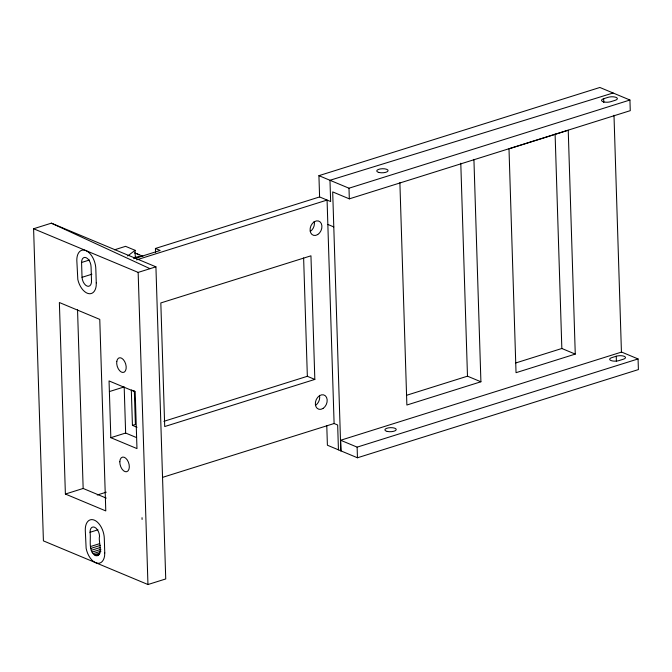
<?xml version="1.0" encoding="UTF-8"?>
<svg xmlns="http://www.w3.org/2000/svg" width="672" height="672" viewBox="0 0 672 672"><rect width="100%" height="100%" fill="white"/><g stroke="black" fill="none" stroke-linecap="round" stroke-linejoin="round"><path stroke-width="1.01" d="M127.672 256.007L135.08 250.303L125.572 246.338L114.551 249.791M133.652 258.661L135.299 257.401A26.586 19.547 -67.3 0 1 140.692 256.561M95.374 562.573L43.411 540.876L33.6 228.749L51.366 223.171L155.921 266.826L165.732 578.953L147.958 584.531L95.995 562.834M613.108 92.996L329.977 180.272L330.641 201.55L319.595 196.938L318.923 175.661L599.869 87.469L629.933 100.019L630.26 110.662L349.322 198.853L332.69 191.906L340.822 450.828M81.564 262.483A7.594 4.376 72.6 0 1 86.302 257.762A7.594 4.376 72.6 0 1 91.081 267.044L91.501 280.585A7.594 4.376 72.6 0 1 87.226 286.138A7.594 4.376 72.6 0 1 82.034 277.318L81.564 262.483L89.46 260.005M603.666 98.708L608.11 97.314A5.695 2.033 -1.8 0 1 616.115 97.406A5.695 2.033 -1.8 0 1 615.233 100.288L610.789 101.682A5.695 2.033 -1.8 0 1 602.784 101.59A5.695 2.033 -1.8 0 1 603.666 98.708L603.784 102.572M155.56 252.655L155.425 248.472L319.595 196.938M318.923 175.661L348.986 188.21L629.933 100.019M134.669 258.468L160.18 250.454L155.425 248.472M136.567 259.871L327.079 200.063L334.102 423.52L337.663 425.006L338.444 449.837M82.034 277.318L91.904 274.218M33.6 228.749L138.155 272.404L155.921 266.826M109.376 391.574L124.186 386.929L125.639 433.037L136.282 437.48M131.317 389.903L132.434 425.368L135.391 424.444L134.341 391.062M110.83 437.682L136.97 448.594L135.181 391.843L109.049 380.932L110.83 437.682L125.639 433.037M163.876 421.336L307.348 376.295L314.832 379.42L310.951 255.814L160.826 302.938L164.707 426.544L314.832 379.42M65.386 494.046L105.781 510.913L99.767 319.385L59.371 302.518L65.386 494.046L83.16 488.468L106.243 498.103M406.451 395.329L467.485 376.177L480.908 381.78L473.92 159.373M515.441 363.056L561.842 348.491L575.266 354.102L568.235 130.25L508.998 148.84L516.037 372.691L575.266 354.102M97.247 495.004L106.26 492.173M162.54 477.372L334.102 423.52M480.908 381.78L406.871 405.023L399.882 182.616M340.981 450.895L340.645 440.252L621.592 352.061L638.064 358.94L638.4 369.583L357.454 457.775L327.398 445.225L326.777 425.569M616.241 356.236L611.797 357.63A5.695 2.033 -1.8 0 0 610.924 360.511A5.695 2.033 -1.8 0 0 618.929 360.604L623.372 359.209A5.695 2.033 -1.8 0 0 624.246 356.328A5.695 2.033 -1.8 0 0 616.241 356.236L616.392 361.074M340.645 440.252L357.126 447.132L638.064 358.94M90.04 532.291A7.594 4.376 72.6 0 1 94.609 527.251A7.594 4.376 72.6 0 1 99.548 536.365C97.936 540.859 104.286 555.82 95.466 555.61C87.696 550.78 91.224 539.591 90.04 532.291L97.936 529.813M90.485 546.529L99.372 543.74M90.703 548.436L100.582 545.336M91.232 550.343L100.12 547.554M92.039 552.124L100.918 549.335M93.055 553.669L100.951 551.183M94.223 554.854L100.145 552.997M95.466 555.61L99.414 554.366M96.684 555.878L98.658 555.257M327.844 224.448L333.791 226.926M136.265 253.504L142.918 256.284M132.233 390.281L134.971 391.432M132.434 425.368L137.004 427.283M51.366 223.171L149.999 268.682M613.99 115.248L621.44 352.153M555.106 134.056L561.842 348.491M460.79 163.212L467.485 376.177M348.986 188.21L349.322 198.853M357.126 447.132L357.454 457.775M303.626 257.93L307.348 376.295M138.155 272.404L147.958 584.531M135.08 250.303L135.299 257.401M142.036 517.675L142.094 519.448M77.532 309.498L83.16 488.468M314.177 221.407A7.594 5.586 -67.3 0 1 310.262 231.412M319.444 395.312A7.594 5.586 -67.3 0 1 315.529 405.317M134.299 252.932A26.586 19.547 -67.3 0 1 139.02 254.864M96.264 282.862L96.188 285.86A15.263 8.795 72.6 0 1 87.679 293.378A15.263 8.795 72.6 0 1 77.818 279.51L76.81 260.207A15.196 8.761 72.6 0 1 86.276 250.757A15.196 8.761 72.6 0 1 95.836 269.321L96.264 282.862M104.756 552.947L104.572 556.055A15.263 8.795 72.6 0 1 98.146 563.312L95.684 562.766L93.198 561.246A15.263 8.795 72.6 0 1 86.134 548.352L85.285 530.25A15.196 8.761 72.6 0 1 94.416 520.17A15.196 8.761 72.6 0 1 104.303 538.398L104.756 552.947M317.747 234.536A7.594 5.586 -67.3 0 0 320.032 221.836A7.594 5.586 -67.3 0 0 310.22 228.119A7.594 5.586 -67.3 0 0 317.747 234.536M323.014 408.442A7.594 5.586 -67.3 0 0 325.298 395.741A7.594 5.586 -67.3 0 0 315.487 402.032A7.594 5.586 -67.3 0 0 323.014 408.442M379.05 172.494A5.695 2.033 -1.8 0 0 388.08 170.831A5.695 2.033 -1.8 0 0 380.125 168.966A5.695 2.033 -1.8 0 0 379.05 172.494M387.19 431.416A5.695 2.033 -1.8 0 0 396.22 429.752A5.695 2.033 -1.8 0 0 388.265 427.888A5.695 2.033 -1.8 0 0 387.19 431.416M116.794 361.36A7.594 4.376 72.6 0 0 122.892 372.473A7.594 4.376 72.6 0 0 124.648 361.494A7.594 4.376 72.6 0 0 116.794 361.36M119.818 461.756A7.594 4.376 72.6 0 0 126.731 471.702A7.594 4.376 72.6 0 0 127.151 459.808A7.594 4.376 72.6 0 0 119.818 461.756"/></g></svg>
